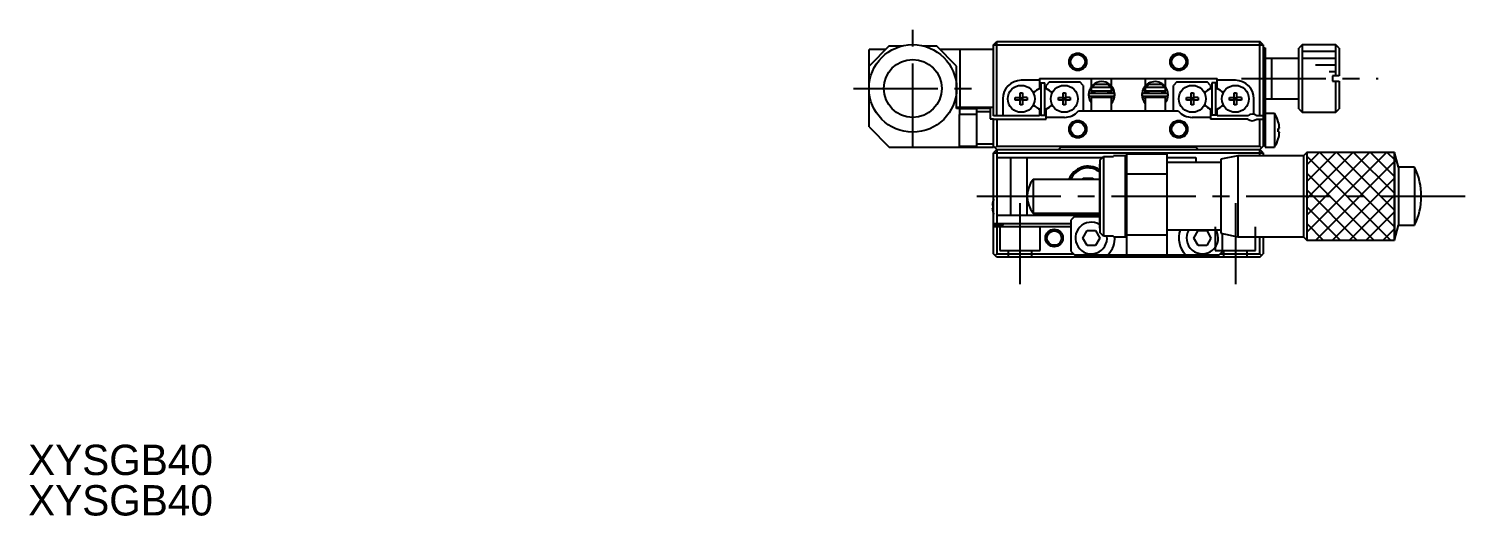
# Model space of a CAD drawing. Extents: x -20 to 371, y 1 to 259.
# Drawn here: x -19.9 to 195.8, y 0.8 to 73 of the extents above; entities that cross this region are included whole.
import ezdxf

# ---------------------------------------------------------------- set-up
doc = ezdxf.new("R2010")
doc.units = 0
doc.header["$LTSCALE"] = 10
doc.linetypes.add('CENTER', pattern=[2, 1.25, -0.25, 0.25, -0.25])
doc.linetypes.add('DASHED', pattern=[3.5, 2, -1.5])
doc.layers.get('0').update_dxf_attribs({"linetype": 'CONTINUOUS'})
doc.layers.add('CENTER', color=1, linetype='CENTER')
doc.styles.get("Standard").update_dxf_attribs({"font": 'FGP教科書体NT-M'})

msp = doc.modelspace()

# ---------------------------------------------------------------- linework, layer by layer
at = {"color": 7, "linetype": 'CONTINUOUS'}
for p, q in [((123.307939, 70.693339), (123.807939, 71.193339)), ((123.807939, 71.193339), (162.807939, 71.193339)), ((123.807939, 60.193339), (123.807939, 71.193339)), ((163.307939, 70.693339), (162.807939, 71.193339)), ((162.807939, 60.193339), (162.807939, 71.193339)), ((107.807939, 70.543339), (104.807939, 67.543339)), ((107.257939, 69.993339), (104.807939, 69.993339)), ((104.807939, 58.543339), (104.807939, 69.993339)), ((107.807939, 70.543339), (109.707943, 70.543339)), ((112.907935, 70.543339), (114.807939, 70.543339)), ((117.807939, 67.543339), (114.807939, 70.543339)), ((123.307939, 69.993339), (115.357939, 69.993339)), ((118.307939, 69.993339), (118.307939, 61.393339)), ((123.307939, 60.193339), (123.307939, 70.693339)), ((123.307939, 70.693339), (163.307939, 70.693339)), ((163.307939, 70.693339), (163.307939, 55.693339)), ((163.307939, 70.243339), (163.607939, 70.243339)), ((163.607939, 70.243339), (163.607939, 55.543339)), ((169.107939, 70.693339), (168.607939, 70.193339)), ((168.607939, 61.193339), (168.607939, 70.193339)), ((169.107939, 70.693339), (169.107939, 60.693339)), ((174.107939, 70.693339), (169.107939, 70.693339)), ((174.107939, 66.093339), (174.107939, 70.693339)), ((174.607939, 70.193339), (174.107939, 70.693339)), ((174.607939, 70.193339), (174.607939, 66.093339)), ((117.807939, 61.243339), (117.807939, 67.543339)), ((168.607939, 68.693339), (163.607939, 68.693339)), ((164.607939, 62.693339), (164.607939, 68.693339)), ((130.107939, 65.443339), (127.407939, 65.443339)), ((130.107939, 65.693339), (156.507939, 65.693339)), ((130.107939, 65.693339), (130.107939, 64.244145)), ((130.307939, 65.093339), (130.907939, 65.093339)), ((130.307939, 65.093339), (130.307939, 60.293339)), ((130.907939, 60.293339), (130.907939, 65.093339)), ((131.607939, 65.193339), (131.107939, 64.693339)), ((131.607939, 65.193339), (136.107939, 65.193339)), ((136.607939, 64.693339), (136.107939, 65.193339)), ((137.807939, 65.693339), (137.807939, 64.484663)), ((137.862256, 64.393339), (138.391424, 64.893339)), ((138.391424, 64.893339), (140.224454, 64.893339)), ((140.224454, 64.893339), (140.753622, 64.393339)), ((140.807939, 64.597194), (140.807939, 65.693339)), ((145.807939, 65.693339), (145.807939, 64.597138)), ((145.862256, 64.393339), (146.391424, 64.893339)), ((146.391424, 64.893339), (148.224454, 64.893339)), ((148.224454, 64.893339), (148.753622, 64.393339)), ((148.807939, 64.483674), (148.807939, 65.693339)), ((150.507939, 65.193339), (150.007939, 64.693339)), ((150.507939, 65.193339), (155.007939, 65.193339)), ((155.507939, 64.693339), (155.007939, 65.193339)), ((155.707939, 65.093339), (155.707939, 60.293339)), ((156.307939, 65.093339), (155.707939, 65.093339)), ((156.307939, 60.293339), (156.307939, 65.093339)), ((156.507939, 64.244145), (156.507939, 65.693339)), ((159.207939, 65.443339), (156.507939, 65.443339)), ((173.607939, 66.093339), (173.607939, 65.293339)), ((174.607939, 66.093339), (173.607939, 66.093339)), ((173.607939, 65.293339), (174.607939, 65.293339)), ((174.107939, 60.693339), (174.107939, 65.293339)), ((174.607939, 65.293339), (174.607939, 61.193339)), ((124.657939, 62.693339), (124.657939, 60.193339)), ((126.521577, 62.513339), (126.521577, 62.873339)), ((126.521577, 62.873339), (127.227939, 62.873339)), ((127.227939, 63.579701), (127.587939, 63.579701)), ((127.227939, 62.873339), (127.227939, 63.579701)), ((127.238311, 62.862967), (127.227939, 62.873339)), ((127.238311, 62.523711), (127.238311, 62.862967)), ((127.238311, 62.862967), (127.577567, 62.862967)), ((127.577567, 62.862967), (127.587939, 62.873339)), ((127.577567, 62.862967), (127.577567, 62.523711)), ((127.587939, 63.579701), (127.587939, 62.873339)), ((128.2943, 62.873339), (127.587939, 62.873339)), ((128.2943, 62.873339), (128.2943, 62.513339)), ((129.847844, 64.093979), (130.107939, 64.244145)), ((131.107939, 64.244145), (131.107939, 64.693339)), ((131.107939, 64.244145), (131.368034, 64.093979)), ((132.921577, 62.513339), (132.921577, 62.873339)), ((132.921577, 62.873339), (133.627939, 62.873339)), ((133.627939, 63.579701), (133.987939, 63.579701)), ((133.627939, 62.873339), (133.627939, 63.579701)), ((133.638311, 62.862967), (133.627939, 62.873339)), ((133.638311, 62.523711), (133.638311, 62.862967)), ((133.638311, 62.862967), (133.977567, 62.862967)), ((133.977567, 62.862967), (133.987939, 62.873339)), ((133.977567, 62.862967), (133.977567, 62.523711)), ((133.987939, 63.579701), (133.987939, 62.873339)), ((134.6943, 62.873339), (133.987939, 62.873339)), ((134.6943, 62.873339), (134.6943, 62.513339)), ((136.607939, 64.693339), (136.607939, 60.893339)), ((137.560577, 64.063396), (137.538962, 64.005499)), ((137.575265, 64.055467), (137.560224, 64.061715)), ((137.564605, 64.069156), (137.565516, 64.071943)), ((137.776324, 63.950911), (137.565499, 64.066174)), ((141.104861, 63.499821), (137.604861, 63.499821)), ((137.604861, 63.099821), (141.104861, 63.099821)), ((137.807953, 63.939298), (137.776324, 63.950911)), ((137.807939, 64.393339), (137.807939, 63.893339)), ((140.807939, 64.393339), (137.807939, 64.393339)), ((137.807939, 63.893339), (140.807939, 63.893339)), ((140.807939, 62.893339), (137.807939, 62.893339)), ((137.807939, 62.893339), (137.807939, 60.893339)), ((137.816659, 63.499913), (137.922155, 63.89352)), ((137.858165, 62.893249), (137.816962, 63.099817)), ((137.90566, 63.798415), (137.906271, 63.813219)), ((137.905811, 63.783602), (137.90566, 63.798415)), ((137.906724, 63.768822), (137.905811, 63.783602)), ((137.906271, 63.813219), (137.907644, 63.827976)), ((137.908395, 63.754114), (137.906724, 63.768822)), ((137.907644, 63.827976), (137.909775, 63.842644)), ((137.910818, 63.739516), (137.908395, 63.754114)), ((137.909775, 63.842644), (137.912658, 63.857185)), ((137.913985, 63.725068), (137.910818, 63.739516)), ((137.912658, 63.857185), (137.916285, 63.871559)), ((137.917885, 63.710807), (137.913985, 63.725068)), ((137.916285, 63.871559), (137.920645, 63.885728)), ((137.922506, 63.696771), (137.917885, 63.710807)), ((137.920645, 63.885728), (137.925321, 63.898626)), ((137.927833, 63.682994), (137.922506, 63.696771)), ((137.923361, 63.693339), (138.307939, 63.693339)), ((137.93385, 63.669512), (137.927833, 63.682994)), ((137.940539, 63.656357), (137.93385, 63.669512)), ((137.94788, 63.643562), (137.940539, 63.656357)), ((137.955853, 63.631158), (137.94788, 63.643562)), ((137.964435, 63.619174), (137.955853, 63.631158)), ((137.973601, 63.607638), (137.964435, 63.619174)), ((137.983329, 63.596575), (137.973601, 63.607638)), ((137.99359, 63.586012), (137.983329, 63.596575)), ((138.00436, 63.575972), (137.99359, 63.586012)), ((138.01561, 63.566477), (138.00436, 63.575972)), ((138.027312, 63.557547), (138.01561, 63.566477)), ((138.039436, 63.549202), (138.027312, 63.557547)), ((138.051953, 63.541461), (138.039436, 63.549202)), ((138.064832, 63.534339), (138.051953, 63.541461)), ((138.078043, 63.527851), (138.064832, 63.534339)), ((138.091553, 63.522012), (138.078043, 63.527851)), ((138.105332, 63.516833), (138.091553, 63.522012)), ((138.119346, 63.512326), (138.105332, 63.516833)), ((138.133563, 63.5085), (138.119346, 63.512326)), ((138.147949, 63.505363), (138.133563, 63.5085)), ((138.162472, 63.502922), (138.147949, 63.505363)), ((138.177099, 63.501182), (138.162472, 63.502922)), ((138.191793, 63.500148), (138.177099, 63.501182)), ((138.205748, 63.499821), (138.191793, 63.500148)), ((138.307939, 63.893339), (138.307939, 63.499821)), ((138.307939, 63.099821), (138.307939, 62.893339)), ((140.307939, 63.499821), (140.307939, 63.893339)), ((140.307939, 63.693339), (140.786265, 63.693339)), ((140.307939, 62.893339), (140.307939, 63.099821)), ((140.509297, 63.49987), (140.503974, 63.499821)), ((140.524019, 63.50049), (140.509297, 63.49987)), ((140.538697, 63.501818), (140.524019, 63.50049)), ((140.553297, 63.503851), (140.538697, 63.501818)), ((140.567784, 63.506585), (140.553297, 63.503851)), ((140.582126, 63.510016), (140.567784, 63.506585)), ((140.596288, 63.514137), (140.582126, 63.510016)), ((140.610238, 63.518938), (140.596288, 63.514137)), ((140.623941, 63.524412), (140.610238, 63.518938)), ((140.637366, 63.530547), (140.623941, 63.524412)), ((140.650479, 63.537329), (140.637366, 63.530547)), ((140.663248, 63.544746), (140.650479, 63.537329)), ((140.675642, 63.552781), (140.663248, 63.544746)), ((140.68763, 63.561418), (140.675642, 63.552781)), ((140.69918, 63.570638), (140.68763, 63.561418)), ((140.710265, 63.58042), (140.69918, 63.570638)), ((140.720853, 63.590743), (140.710265, 63.58042)), ((140.730918, 63.601583), (140.720853, 63.590743)), ((140.740431, 63.612916), (140.730918, 63.601583)), ((140.749368, 63.624715), (140.740431, 63.612916)), ((140.757702, 63.636952), (140.749368, 63.624715)), ((140.765411, 63.649597), (140.757702, 63.636952)), ((140.772471, 63.66262), (140.765411, 63.649597)), ((140.778864, 63.675986), (140.772471, 63.66262)), ((140.784568, 63.689664), (140.778864, 63.675986)), ((140.781053, 63.906844), (140.786671, 63.8926)), ((140.789568, 63.703617), (140.784568, 63.689664)), ((140.786671, 63.8926), (140.791374, 63.878584)), ((140.793849, 63.717809), (140.789568, 63.703617)), ((140.791374, 63.878584), (140.795356, 63.86434)), ((140.797397, 63.732202), (140.793849, 63.717809)), ((140.795356, 63.86434), (140.798604, 63.849904)), ((140.800202, 63.746759), (140.797397, 63.732202)), ((140.798604, 63.849904), (140.801107, 63.835315)), ((140.802254, 63.76144), (140.800202, 63.746759)), ((140.801107, 63.835315), (140.802858, 63.820611)), ((140.803549, 63.776206), (140.802254, 63.76144)), ((140.802858, 63.820611), (140.803851, 63.805831)), ((140.804081, 63.791016), (140.803549, 63.776206)), ((140.803851, 63.805831), (140.804081, 63.791016)), ((140.91041, 64.00405), (140.807927, 63.9469)), ((140.807939, 63.893339), (140.807939, 64.393339)), ((140.807939, 63.936543), (140.81648, 63.942269)), ((140.807939, 60.893339), (140.807939, 62.893339)), ((140.845023, 62.870132), (140.808378, 62.759081)), ((140.81648, 63.942269), (140.826046, 63.948289)), ((140.826046, 63.948289), (140.83657, 63.954564)), ((140.83657, 63.954564), (140.847979, 63.961049)), ((140.893045, 63.099799), (140.845023, 62.870132)), ((140.847979, 63.961049), (140.860196, 63.9677)), ((140.860196, 63.9677), (140.873135, 63.974471)), ((140.873135, 63.974471), (140.886708, 63.981315)), ((140.886708, 63.981315), (140.900821, 63.988186)), ((140.900821, 63.988186), (140.915377, 63.995035)), ((141.144144, 64.072206), (140.91041, 64.00405)), ((140.915377, 63.995035), (140.930276, 64.001816)), ((140.930276, 64.001816), (140.945414, 64.008483)), ((140.945414, 64.008483), (140.960688, 64.014988)), ((140.960688, 64.014988), (140.975993, 64.021287)), ((140.975993, 64.021287), (140.991222, 64.027337)), ((140.991222, 64.027337), (141.006272, 64.033096)), ((141.006272, 64.033096), (141.021038, 64.038525)), ((141.021038, 64.038525), (141.035418, 64.043585)), ((141.035418, 64.043585), (141.049314, 64.048243)), ((141.049314, 64.048243), (141.062629, 64.052466)), ((141.062629, 64.052466), (141.075273, 64.056225)), ((141.075273, 64.056225), (141.087157, 64.059494)), ((141.087157, 64.059494), (141.0982, 64.06225)), ((141.0982, 64.06225), (141.108326, 64.064475)), ((141.108326, 64.064475), (141.117466, 64.066153)), ((141.117466, 64.066153), (141.125555, 64.067273)), ((141.125555, 64.067273), (141.132539, 64.067826)), ((141.132539, 64.067826), (141.138369, 64.06781)), ((141.136843, 63.497175), (141.142462, 63.509247)), ((141.138369, 64.06781), (141.143005, 64.067224)), ((141.142462, 63.509247), (141.155937, 63.541026)), ((141.143005, 64.067224), (141.146559, 64.065997)), ((141.146559, 64.065997), (141.148729, 64.064153)), ((141.148729, 64.064153), (141.149144, 64.063396)), ((141.156394, 64.04567), (141.149144, 64.063396)), ((141.155937, 63.541026), (141.167802, 63.573421)), ((141.168189, 64.013297), (141.156394, 64.04567)), ((141.167802, 63.573421), (141.178027, 63.606352)), ((141.178348, 63.980385), (141.168189, 64.013297)), ((141.303383, 63.325313), (141.16984, 64.009304)), ((141.178027, 63.606352), (141.186589, 63.639738)), ((141.186848, 63.947017), (141.178348, 63.980385)), ((141.186589, 63.639738), (141.193468, 63.673498)), ((141.193666, 63.913272), (141.186848, 63.947017)), ((141.193468, 63.673498), (141.198648, 63.707548)), ((141.198788, 63.879234), (141.193666, 63.913272)), ((141.198648, 63.707548), (141.202117, 63.741805)), ((141.2022, 63.844984), (141.198788, 63.879234)), ((141.202117, 63.741805), (141.203867, 63.776186)), ((141.203895, 63.810607), (141.2022, 63.844984)), ((141.203867, 63.776186), (141.203895, 63.810607)), ((145.446462, 64.010392), (145.312478, 63.324132)), ((145.412803, 63.831428), (145.411788, 63.797024)), ((145.411788, 63.797024), (145.412496, 63.762612)), ((145.412496, 63.762612), (145.414924, 63.728278)), ((145.415539, 63.865743), (145.412803, 63.831428)), ((145.414924, 63.728278), (145.419067, 63.694105)), ((145.419989, 63.899883), (145.415539, 63.865743)), ((145.419067, 63.694105), (145.424914, 63.660175)), ((145.426143, 63.933766), (145.419989, 63.899883)), ((145.424914, 63.660175), (145.432453, 63.626573)), ((145.433987, 63.967309), (145.426143, 63.933766)), ((145.432453, 63.626573), (145.441664, 63.593378)), ((145.443502, 64.00043), (145.433987, 63.967309)), ((145.441664, 63.593378), (145.452526, 63.560673)), ((145.454665, 64.033045), (145.443502, 64.00043)), ((145.452526, 63.560673), (145.465013, 63.528538)), ((145.466734, 64.063396), (145.454665, 64.033045)), ((145.465013, 63.528538), (145.479012, 63.497224)), ((145.467149, 64.064153), (145.466734, 64.063396)), ((145.469319, 64.065997), (145.467149, 64.064153)), ((145.472078, 64.072789), (145.468041, 64.063359)), ((145.472873, 64.067224), (145.469319, 64.065997)), ((145.471733, 64.072206), (145.705468, 64.00405)), ((145.477509, 64.06781), (145.472873, 64.067224)), ((145.483339, 64.067826), (145.477509, 64.06781)), ((145.490323, 64.067273), (145.483339, 64.067826)), ((145.498412, 64.066153), (145.490323, 64.067273)), ((145.507551, 64.064475), (145.498412, 64.066153)), ((145.517677, 64.06225), (145.507551, 64.064475)), ((149.011017, 63.499821), (145.511017, 63.499821)), ((145.511017, 63.099821), (149.011017, 63.099821)), ((145.528721, 64.059494), (145.517677, 64.06225)), ((145.540605, 64.056225), (145.528721, 64.059494)), ((145.553248, 64.052466), (145.540605, 64.056225)), ((145.566564, 64.048243), (145.553248, 64.052466)), ((145.58046, 64.043585), (145.566564, 64.048243)), ((145.59484, 64.038525), (145.58046, 64.043585)), ((145.609606, 64.033096), (145.59484, 64.038525)), ((145.624655, 64.027337), (145.609606, 64.033096)), ((145.639885, 64.021287), (145.624655, 64.027337)), ((145.655189, 64.014988), (145.639885, 64.021287)), ((145.670464, 64.008483), (145.655189, 64.014988)), ((145.685602, 64.001816), (145.670464, 64.008483)), ((145.700501, 63.995035), (145.685602, 64.001816)), ((145.715057, 63.988186), (145.700501, 63.995035)), ((145.705468, 64.00405), (145.807951, 63.9469)), ((145.72917, 63.981315), (145.715057, 63.988186)), ((145.772335, 62.865048), (145.722837, 63.09977)), ((145.742743, 63.974471), (145.72917, 63.981315)), ((145.755682, 63.9677), (145.742743, 63.974471)), ((145.767898, 63.961049), (145.755682, 63.9677)), ((145.779308, 63.954564), (145.767898, 63.961049)), ((145.807706, 62.758528), (145.772335, 62.865048)), ((145.789832, 63.948289), (145.779308, 63.954564)), ((145.799397, 63.942269), (145.789832, 63.948289)), ((145.807939, 63.936543), (145.799397, 63.942269)), ((145.807939, 64.393339), (145.807939, 63.893339)), ((148.807939, 64.393339), (145.807939, 64.393339)), ((145.807939, 63.893339), (148.807939, 63.893339)), ((148.807939, 62.893339), (145.807939, 62.893339)), ((145.807939, 62.893339), (145.807939, 60.893339)), ((145.811816, 63.798415), (145.812427, 63.813219)), ((145.811967, 63.783602), (145.811816, 63.798415)), ((145.812881, 63.768822), (145.811967, 63.783602)), ((145.812427, 63.813219), (145.8138, 63.827976)), ((145.814552, 63.754114), (145.812881, 63.768822)), ((145.8138, 63.827976), (145.815932, 63.842644)), ((145.816975, 63.739516), (145.814552, 63.754114)), ((145.815932, 63.842644), (145.818815, 63.857185)), ((145.820141, 63.725068), (145.816975, 63.739516)), ((145.818815, 63.857185), (145.822441, 63.871559)), ((145.824041, 63.710807), (145.820141, 63.725068)), ((145.822441, 63.871559), (145.826801, 63.885728)), ((145.828662, 63.696771), (145.824041, 63.710807)), ((145.826801, 63.885728), (145.83188, 63.899654)), ((145.833989, 63.682994), (145.828662, 63.696771)), ((145.829609, 63.693339), (146.307939, 63.693339)), ((145.83188, 63.899654), (145.834825, 63.906844)), ((145.840006, 63.669512), (145.833989, 63.682994)), ((145.846695, 63.656357), (145.840006, 63.669512)), ((145.854037, 63.643562), (145.846695, 63.656357)), ((145.862009, 63.631158), (145.854037, 63.643562)), ((145.870591, 63.619174), (145.862009, 63.631158)), ((145.879758, 63.607638), (145.870591, 63.619174)), ((145.889485, 63.596575), (145.879758, 63.607638)), ((145.899747, 63.586012), (145.889485, 63.596575)), ((145.910516, 63.575972), (145.899747, 63.586012)), ((145.921766, 63.566477), (145.910516, 63.575972)), ((145.933468, 63.557547), (145.921766, 63.566477)), ((145.945592, 63.549202), (145.933468, 63.557547)), ((145.958109, 63.541461), (145.945592, 63.549202)), ((145.970988, 63.534339), (145.958109, 63.541461)), ((145.984199, 63.527851), (145.970988, 63.534339)), ((145.99771, 63.522012), (145.984199, 63.527851)), ((146.011488, 63.516833), (145.99771, 63.522012)), ((146.025502, 63.512326), (146.011488, 63.516833)), ((146.039719, 63.5085), (146.025502, 63.512326)), ((146.054106, 63.505363), (146.039719, 63.5085)), ((146.068629, 63.502922), (146.054106, 63.505363)), ((146.083255, 63.501182), (146.068629, 63.502922)), ((146.09795, 63.500148), (146.083255, 63.501182)), ((146.111904, 63.499821), (146.09795, 63.500148)), ((146.307939, 63.893339), (146.307939, 63.499821)), ((146.307939, 63.099821), (146.307939, 62.893339)), ((148.307939, 63.499821), (148.307939, 63.893339)), ((148.307939, 63.693339), (148.692513, 63.693339)), ((148.307939, 62.893339), (148.307939, 63.099821)), ((148.415453, 63.49987), (148.41013, 63.499821)), ((148.430175, 63.50049), (148.415453, 63.49987)), ((148.444853, 63.501818), (148.430175, 63.50049)), ((148.459453, 63.503851), (148.444853, 63.501818)), ((148.47394, 63.506585), (148.459453, 63.503851)), ((148.488282, 63.510016), (148.47394, 63.506585)), ((148.502445, 63.514137), (148.488282, 63.510016)), ((148.516394, 63.518938), (148.502445, 63.514137)), ((148.530098, 63.524412), (148.516394, 63.518938)), ((148.543522, 63.530547), (148.530098, 63.524412)), ((148.556635, 63.537329), (148.543522, 63.530547)), ((148.569404, 63.544746), (148.556635, 63.537329)), ((148.581798, 63.552781), (148.569404, 63.544746)), ((148.593786, 63.561418), (148.581798, 63.552781)), ((148.605337, 63.570638), (148.593786, 63.561418)), ((148.616421, 63.58042), (148.605337, 63.570638)), ((148.627009, 63.590743), (148.616421, 63.58042)), ((148.637074, 63.601583), (148.627009, 63.590743)), ((148.646588, 63.612916), (148.637074, 63.601583)), ((148.655524, 63.624715), (148.646588, 63.612916)), ((148.663858, 63.636952), (148.655524, 63.624715)), ((148.671567, 63.649597), (148.663858, 63.636952)), ((148.678628, 63.66262), (148.671567, 63.649597)), ((148.68502, 63.675986), (148.678628, 63.66262)), ((148.690725, 63.689664), (148.68502, 63.675986)), ((148.687209, 63.906844), (148.692828, 63.8926)), ((148.695725, 63.703617), (148.690725, 63.689664)), ((148.692828, 63.8926), (148.697531, 63.878584)), ((148.69375, 63.893453), (148.799223, 63.49988)), ((148.700005, 63.717809), (148.695725, 63.703617)), ((148.697531, 63.878584), (148.701512, 63.86434)), ((148.703553, 63.732202), (148.700005, 63.717809)), ((148.701512, 63.86434), (148.70476, 63.849904)), ((148.706358, 63.746759), (148.703553, 63.732202)), ((148.70476, 63.849904), (148.707264, 63.835315)), ((148.708411, 63.76144), (148.706358, 63.746759)), ((148.707264, 63.835315), (148.709015, 63.820611)), ((148.709705, 63.776206), (148.708411, 63.76144)), ((148.709015, 63.820611), (148.710007, 63.805831)), ((148.710238, 63.791016), (148.709705, 63.776206)), ((148.710007, 63.805831), (148.710238, 63.791016)), ((148.79891, 63.099767), (148.757705, 62.89322)), ((148.807925, 63.939298), (148.839554, 63.950911)), ((148.807939, 63.893339), (148.807939, 64.393339)), ((148.807939, 60.893339), (148.807939, 62.893339)), ((148.839554, 63.950911), (149.050379, 64.066174)), ((149.040612, 64.055467), (149.055654, 64.061715)), ((149.050379, 64.066174), (149.050362, 64.071943)), ((149.076027, 64.008232), (149.0553, 64.063396)), ((150.007939, 60.893339), (150.007939, 64.693339)), ((151.921577, 62.513339), (151.921577, 62.873339)), ((151.921577, 62.873339), (152.627939, 62.873339)), ((152.627939, 63.579701), (152.987939, 63.579701)), ((152.627939, 62.873339), (152.627939, 63.579701)), ((152.638311, 62.862967), (152.627939, 62.873339)), ((152.638311, 62.523711), (152.638311, 62.862967)), ((152.638311, 62.862967), (152.977567, 62.862967)), ((152.977567, 62.862967), (152.987939, 62.873339)), ((152.977567, 62.862967), (152.977567, 62.523711)), ((152.987939, 63.579701), (152.987939, 62.873339)), ((153.6943, 62.873339), (152.987939, 62.873339)), ((153.6943, 62.873339), (153.6943, 62.513339)), ((155.507939, 64.244145), (155.247844, 64.093979)), ((155.507939, 64.693339), (155.507939, 64.244145)), ((156.768034, 64.093979), (156.507939, 64.244145)), ((158.321577, 62.513339), (158.321577, 62.873339)), ((158.321577, 62.873339), (159.027939, 62.873339)), ((159.027939, 63.579701), (159.387939, 63.579701)), ((159.027939, 62.873339), (159.027939, 63.579701)), ((159.038311, 62.862967), (159.027939, 62.873339)), ((159.038311, 62.523711), (159.038311, 62.862967)), ((159.038311, 62.862967), (159.377567, 62.862967)), ((159.377567, 62.862967), (159.387939, 62.873339)), ((159.377567, 62.862967), (159.377567, 62.523711)), ((159.387939, 63.579701), (159.387939, 62.873339)), ((160.0943, 62.873339), (159.387939, 62.873339)), ((160.0943, 62.873339), (160.0943, 62.513339)), ((161.957939, 60.411585), (161.957939, 62.693339)), ((163.607939, 62.693339), (168.607939, 62.693339)), ((123.307939, 61.393339), (117.807939, 61.393339)), ((122.807939, 61.243339), (117.807939, 61.243339)), ((118.307939, 60.393339), (118.307939, 61.243339)), ((120.807939, 61.203076), (118.307939, 61.203076)), ((120.807939, 55.543339), (120.807939, 61.243339)), ((122.807939, 60.743339), (120.807939, 60.743339)), ((122.807939, 61.243339), (122.807939, 59.743339)), ((127.227939, 62.513339), (126.521577, 62.513339)), ((127.238311, 62.523711), (127.227939, 62.513339)), ((127.227939, 61.806978), (127.227939, 62.513339)), ((127.587939, 61.806978), (127.227939, 61.806978)), ((127.577567, 62.523711), (127.238311, 62.523711)), ((127.577567, 62.523711), (127.587939, 62.513339)), ((127.587939, 62.513339), (127.587939, 61.806978)), ((128.2943, 62.513339), (127.587939, 62.513339)), ((130.107939, 61.142534), (129.847844, 61.2927)), ((130.107939, 61.142534), (130.107939, 60.193339)), ((131.368034, 61.2927), (131.107939, 61.142534)), ((131.107939, 59.693339), (131.107939, 61.142534)), ((133.627939, 62.513339), (132.921577, 62.513339)), ((133.638311, 62.523711), (133.627939, 62.513339)), ((133.627939, 61.806978), (133.627939, 62.513339)), ((133.987939, 61.806978), (133.627939, 61.806978)), ((133.977567, 62.523711), (133.638311, 62.523711)), ((133.977567, 62.523711), (133.987939, 62.513339)), ((133.987939, 62.513339), (133.987939, 61.806978)), ((134.6943, 62.513339), (133.987939, 62.513339)), ((135.887001, 60.893339), (150.728877, 60.893339)), ((152.627939, 62.513339), (151.921577, 62.513339)), ((152.638311, 62.523711), (152.627939, 62.513339)), ((152.627939, 61.806978), (152.627939, 62.513339)), ((152.987939, 61.806978), (152.627939, 61.806978)), ((152.977567, 62.523711), (152.638311, 62.523711)), ((152.977567, 62.523711), (152.987939, 62.513339)), ((152.987939, 62.513339), (152.987939, 61.806978)), ((153.6943, 62.513339), (152.987939, 62.513339)), ((155.247844, 61.2927), (155.507939, 61.142534)), ((155.507939, 61.142534), (155.507939, 59.693339)), ((156.507939, 61.142534), (156.768034, 61.2927)), ((156.507939, 60.193339), (156.507939, 61.142534)), ((159.027939, 62.513339), (158.321577, 62.513339)), ((159.038311, 62.523711), (159.027939, 62.513339)), ((159.027939, 61.806978), (159.027939, 62.513339)), ((159.387939, 61.806978), (159.027939, 61.806978)), ((159.377567, 62.523711), (159.038311, 62.523711)), ((159.377567, 62.523711), (159.387939, 62.513339)), ((159.387939, 62.513339), (159.387939, 61.806978)), ((160.0943, 62.513339), (159.387939, 62.513339)), ((164.999596, 60.543339), (163.607939, 60.543339)), ((164.999596, 60.543339), (164.999596, 55.543339)), ((168.607939, 61.193339), (169.107939, 60.693339)), ((169.107939, 60.693339), (174.107939, 60.693339)), ((174.107939, 60.693339), (174.607939, 61.193339)), ((104.807939, 58.543339), (107.807939, 55.543339)), ((118.207939, 60.393339), (118.207939, 55.693339)), ((120.807939, 60.393339), (118.207939, 60.393339)), ((122.807939, 59.743339), (123.307939, 59.743339)), ((130.107939, 60.193339), (123.307939, 60.193339)), ((123.307939, 55.543339), (123.307939, 59.743339)), ((123.307939, 59.693339), (131.107939, 59.693339)), ((123.807939, 59.693339), (123.807939, 55.693339)), ((130.307939, 60.293339), (130.907939, 60.293339)), ((133.807939, 59.943339), (131.107939, 59.943339)), ((155.507939, 59.943339), (152.807939, 59.943339)), ((161.046501, 59.693339), (155.507939, 59.693339)), ((156.307939, 60.293339), (155.707939, 60.293339)), ((161.046501, 60.193339), (156.507939, 60.193339)), ((163.307939, 60.193339), (162.369377, 60.193339)), ((162.369377, 59.693339), (163.307939, 59.693339)), ((162.807939, 55.693339), (162.807939, 59.693339)), ((165.57052, 59.301929), (165.577375, 59.305272)), ((165.57052, 58.303339), (165.742891, 58.303339)), ((165.57052, 57.783339), (165.57052, 58.303339)), ((165.742891, 57.783339), (165.57052, 57.783339)), ((165.577375, 56.781406), (165.57052, 56.78475)), ((107.807939, 55.543339), (123.307939, 55.543339)), ((118.207939, 55.693339), (120.807939, 55.693339)), ((118.307939, 55.543339), (118.307939, 55.693339)), ((118.307939, 55.612518), (120.807939, 55.612518)), ((120.807939, 56.043339), (123.307939, 56.043339)), ((123.807939, 55.193339), (123.307939, 55.693339)), ((123.807939, 55.193339), (123.307939, 54.693339)), ((123.307939, 39.693339), (123.307939, 54.693339)), ((123.307939, 54.693339), (163.307939, 54.693339)), ((123.807939, 55.693339), (123.557939, 55.443339)), ((123.807939, 55.693339), (162.807939, 55.693339)), ((123.807939, 55.193339), (162.807939, 55.193339)), ((123.807939, 55.193339), (123.807939, 44.193339)), ((123.807939, 53.993339), (139.444395, 53.993339)), ((125.807939, 53.993339), (125.807939, 45.393339)), ((128.307939, 45.393339), (128.307939, 53.993339)), ((132.957939, 55.193339), (133.307939, 55.543339)), ((153.307939, 55.543339), (133.307939, 55.543339)), ((139.107939, 53.651666), (139.607939, 54.159419)), ((139.607939, 54.159419), (139.607939, 42.327259)), ((139.607939, 54.159419), (141.107939, 54.159419)), ((141.107939, 54.159419), (141.107939, 54.243339)), ((142.907939, 54.243339), (141.107939, 54.243339)), ((142.907939, 42.243339), (142.907939, 54.243339)), ((143.107939, 54.043339), (142.907939, 54.243339)), ((143.107939, 54.543339), (149.007939, 54.543339)), ((143.107939, 39.543339), (143.107939, 54.543339)), ((149.007939, 54.543339), (149.007939, 39.543339)), ((149.007939, 53.993339), (153.307939, 53.993339)), ((153.307939, 55.543339), (153.657939, 55.193339)), ((153.307939, 53.993339), (153.307939, 53.243339)), ((159.557938, 54.243335), (157.057939, 53.743336)), ((159.557938, 54.243335), (159.557938, 42.243343)), ((169.307943, 54.243335), (159.557938, 54.243335)), ((163.057939, 55.443339), (162.807939, 55.693339)), ((163.307939, 55.693339), (162.807939, 55.193339)), ((163.307939, 54.693339), (162.807939, 55.193339)), ((162.807939, 54.243335), (162.807939, 55.193339)), ((163.607939, 55.743339), (163.307939, 55.743339)), ((163.307939, 54.693339), (163.307939, 54.243335)), ((163.607939, 55.543339), (164.999596, 55.543339)), ((169.807945, 54.743338), (169.307943, 54.243335)), ((169.307943, 54.243335), (169.307943, 42.243343)), ((169.807945, 54.743338), (169.807945, 41.74334)), ((182.807946, 54.743338), (169.807945, 54.743338)), ((182.807946, 54.743338), (169.807945, 54.743338)), ((169.807945, 54.743338), (169.807945, 41.74334)), ((182.807946, 54.743338), (182.807946, 41.74334)), ((183.397434, 52.543339), (182.807946, 54.743338)), ((182.807946, 41.74334), (182.807946, 54.743338)), ((139.007939, 52.993339), (139.007939, 43.493339)), ((139.107939, 52.993339), (139.007939, 52.993339)), ((139.107939, 42.835012), (139.107939, 53.651666)), ((157.057939, 53.243339), (149.007939, 53.243339)), ((157.057939, 53.743336), (157.057939, 42.743342)), ((183.397434, 52.543339), (183.397434, 43.943339)), ((185.807945, 52.543339), (183.397434, 52.543339)), ((185.807945, 52.543339), (185.807945, 43.943339)), ((129.185448, 50.743335), (129.185448, 45.743343)), ((139.007939, 50.743335), (129.185448, 50.743335)), ((136.470779, 50.743335), (136.586251, 50.943339)), ((136.586251, 50.943339), (138.029627, 50.943339)), ((138.029627, 50.943339), (138.145099, 50.743335)), ((149.007939, 51.543339), (143.107939, 51.543339)), ((123.233795, 47.581955), (123.238417, 47.579701)), ((123.11808, 46.873339), (123.238417, 46.873339)), ((123.238417, 46.513339), (123.11808, 46.513339)), ((123.238417, 45.806978), (123.233795, 45.804723)), ((123.238417, 46.873339), (123.238417, 46.513339)), ((139.007939, 45.393339), (123.807939, 45.393339)), ((129.185448, 45.743343), (139.007939, 45.743343)), ((123.307939, 44.193339), (134.807939, 44.193339)), ((123.307939, 43.943339), (124.707939, 43.943339)), ((134.807939, 43.693339), (123.307939, 43.693339)), ((123.807939, 43.693339), (123.807939, 39.693339)), ((124.707939, 43.943339), (124.707939, 44.193339)), ((135.307939, 45.243339), (134.807939, 44.743339)), ((134.807939, 40.043339), (134.807939, 44.743339)), ((135.307939, 45.243339), (139.007939, 45.243339)), ((136.537768, 42.043339), (137.172854, 43.143339)), ((137.172854, 43.143339), (138.443024, 43.143339)), ((138.443024, 43.143339), (139.078109, 42.043339)), ((139.007939, 43.493339), (139.107939, 43.493339)), ((149.007939, 43.243339), (157.057939, 43.243339)), ((153.037768, 42.043339), (153.672854, 43.143339)), ((153.672854, 43.143339), (154.943024, 43.143339)), ((154.943024, 43.143339), (155.578109, 42.043339)), ((182.807946, 41.74334), (183.397434, 43.943339)), ((183.397434, 43.943339), (185.807945, 43.943339)), ((137.172854, 40.943339), (136.537768, 42.043339)), ((139.078109, 42.043339), (138.443024, 40.943339)), ((139.607939, 42.327259), (139.107939, 42.835012)), ((141.107939, 42.327259), (139.607939, 42.327259)), ((141.107939, 42.243339), (141.107939, 42.327259)), ((141.107939, 42.243339), (142.907939, 42.243339)), ((142.907939, 42.243339), (143.107939, 42.443339)), ((143.107939, 42.543339), (149.007939, 42.543339)), ((153.672854, 40.943339), (153.037768, 42.043339)), ((155.578109, 42.043339), (154.943024, 40.943339)), ((157.057939, 42.743342), (159.557938, 42.243343)), ((157.307939, 40.043339), (157.307939, 42.693342)), ((159.557938, 42.243343), (169.307943, 42.243343)), ((162.807939, 39.693339), (162.807939, 42.243343)), ((163.307939, 42.243343), (163.307939, 39.693339)), ((169.307943, 42.243343), (169.807945, 41.74334)), ((169.807945, 41.74334), (182.807946, 41.74334)), ((169.807945, 41.74334), (182.807946, 41.74334)), ((123.807939, 39.193339), (123.307939, 39.693339)), ((123.807939, 39.693339), (123.557939, 39.443339)), ((123.807939, 39.693339), (135.157939, 39.693339)), ((162.807939, 39.193339), (123.807939, 39.193339)), ((134.807939, 40.043339), (135.307939, 39.543339)), ((135.307939, 39.543339), (156.807939, 39.543339)), ((138.443024, 40.943339), (137.172854, 40.943339)), ((140.326094, 39.612518), (140.355467, 39.543339)), ((151.760411, 39.543339), (151.789783, 39.612518)), ((154.943024, 40.943339), (153.672854, 40.943339)), ((156.807939, 39.543339), (157.307939, 40.043339)), ((156.957939, 39.693339), (162.807939, 39.693339)), ((163.057939, 39.443339), (162.807939, 39.693339)), ((162.807939, 39.193339), (163.307939, 39.693339))]:
    msp.add_line(p, q, dxfattribs=at)
at = {"color": 3, "linetype": 'CONTINUOUS'}
for p, q in [((174.107939, 69.693339), (169.107939, 69.693339)), ((174.107939, 68.693339), (169.107939, 68.693339)), ((174.107939, 67.693339), (171.107939, 67.693339)), ((174.107939, 66.693339), (173.107939, 66.693339)), ((169.807945, 52.922548), (171.628735, 54.743338)), ((169.807945, 50.422548), (174.128735, 54.743338)), ((169.807945, 47.922548), (176.628735, 54.743338)), ((169.807945, 45.422548), (179.128735, 54.743338)), ((169.807945, 42.922548), (181.628735, 54.743338)), ((169.807945, 54.190774), (182.255378, 41.74334)), ((171.75538, 54.743338), (182.807946, 43.690773)), ((174.25538, 54.743338), (182.807946, 46.190773)), ((176.75538, 54.743338), (182.807946, 48.690773)), ((179.25538, 54.743338), (182.807946, 51.190773)), ((181.75538, 54.743338), (182.807946, 53.690773)), ((171.128737, 41.74334), (182.807946, 53.422549)), ((169.807945, 51.690774), (179.755378, 41.74334)), ((173.628737, 41.74334), (182.807946, 50.922549)), ((169.807945, 49.190774), (177.255378, 41.74334)), ((176.128737, 41.74334), (182.807946, 48.422549)), ((169.807945, 46.690774), (174.755378, 41.74334)), ((178.628737, 41.74334), (182.807946, 45.922549)), ((169.807945, 44.190774), (172.255378, 41.74334)), ((181.128737, 41.74334), (182.807946, 43.422549))]:
    msp.add_line(p, q, dxfattribs=at)
at = {"color": 3, "linetype": 'DASHED'}
for p, q in [((124.207939, 43.693339), (124.207939, 40.193339)), ((130.207939, 40.193339), (130.207939, 43.693339)), ((156.207939, 43.693339), (156.207939, 40.193339)), ((162.207939, 40.193339), (162.207939, 43.693339)), ((124.207939, 40.193339), (130.207939, 40.193339)), ((125.457939, 40.193339), (125.457939, 39.193339)), ((128.957939, 39.193339), (128.957939, 40.193339)), ((156.207939, 40.193339), (162.207939, 40.193339)), ((157.457939, 40.193339), (157.457939, 39.193339)), ((160.957939, 39.193339), (160.957939, 40.193339))]:
    msp.add_line(p, q, dxfattribs=at)
at = {"color": 7, "linetype": 'CONTINUOUS'}
for centre, radius in [((111.307939, 64.243339), 6.499999), ((135.807939, 68.193339), 1.075), ((150.807939, 68.193339), 1.075), ((111.307939, 64.243339), 4.3), ((127.407939, 62.693339), 2), ((133.807939, 62.693339), 2), ((152.807939, 62.693339), 2), ((159.207939, 62.693339), 2), ((135.807939, 58.193339), 1.075), ((150.807939, 58.193339), 1.075), ((132.307939, 42.043339), 1.075)]:
    msp.add_circle(centre, radius, dxfattribs=at)
at = {"color": 3, "linetype": 'CONTINUOUS'}
for centre in [(135.807939, 68.193339), (150.807939, 68.193339), (135.807939, 58.193339), (150.807939, 58.193339), (132.307939, 42.043339)]:
    msp.add_circle(centre, 1.3, dxfattribs=at)
at = {"color": 7, "linetype": 'CONTINUOUS'}
for centre, radius, start, end in [((127.407939, 62.693339), 2.75, 90, 180), ((139.355007, 63.299423), 1.948849, 23.070586, 179.197143), ((147.261014, 63.299816), 1.948828, 35.527392, 156.941699), ((159.207939, 62.693339), 2.75, 0, 90), ((130.722844, 62.578434), 1.75, 120, 148.118467), ((130.60794, 62.693339), 1.5875, 100.89309, 149.566818), ((130.60794, 62.693339), 1.5875, 30.433263, 79.106984), ((130.493034, 62.578434), 1.75, 31.881533, 60), ((137.604861, 63.299821), 0.2, 90, 270), ((139.350027, 63.298504), 1.943782, 180.705552, 217.486733), ((139.350927, 63.301567), 1.952708, 318.275844, 359.150244), ((141.104861, 63.299821), 0.2, 270, 90), ((145.511017, 63.299821), 0.2, 90, 270), ((147.265144, 63.301644), 1.952902, 180.843123, 221.731914), ((147.263843, 63.299191), 1.945793, 322.533808, 359.180643), ((147.255245, 63.298154), 1.95449, 0.807854, 35.46878), ((149.011017, 63.299821), 0.2, 270, 90), ((156.122844, 62.578434), 1.75, 120, 148.118467), ((156.007938, 62.693339), 1.5875, 100.893016, 149.566737), ((156.007938, 62.693339), 1.5875, 30.433182, 79.10691), ((155.893034, 62.578434), 1.75, 31.881533, 60), ((130.722844, 62.808244), 1.75, 211.881533, 240), ((130.60794, 62.693339), 1.5875, 210.433182, 259.10691), ((130.60794, 62.693339), 1.5875, 280.893016, 329.566737), ((130.493034, 62.808244), 1.75, 300, 328.118467), ((133.807939, 62.693339), 2.75, 270, 319.114807), ((152.807939, 62.693339), 2.75, 220.885193, 270), ((156.122844, 62.808244), 1.75, 211.881533, 240), ((156.007938, 62.693339), 1.5875, 210.433263, 259.106984), ((156.007938, 62.693339), 1.5875, 280.89309, 329.566818), ((155.893034, 62.808244), 1.75, 300, 328.118467), ((161.707939, 59.443339), 1, 48.590378, 131.409622), ((161.257939, 58.043339), 4.5, 16.285843, 33.748989), ((161.707939, 60.443339), 1, 228.590378, 311.409622), ((161.257939, 58.043339), 4.492483, 3.317816, 16.26943), ((161.257939, 58.043339), 4.5, 326.251011, 343.714157), ((161.257939, 58.043339), 4.492483, 343.73057, 356.682184), ((137.307939, 49.693339), 3, 55.481892, 159.512766), ((137.307939, 49.693339), 2.75, 51.816518, 157.55374), ((177.062944, 48.243339), 9.745001, 333.816209, 26.183791), ((132.307943, 48.243339), 3.999997, 141.317811, 218.682189), ((126.307939, 46.693339), 3.194933, 163.893288, 176.770291), ((126.307939, 46.693339), 3.2, 159.635865, 163.877467), ((126.307939, 46.693339), 3.194933, 183.229709, 196.106712), ((126.307939, 46.693339), 3.2, 196.122533, 200.364135), ((137.807939, 42.043339), 2.35, 59.293644, 6.939263), ((154.307939, 42.043339), 3.5, 160.314945, 223.989014), ((154.307939, 42.043339), 2.35, 149.293644, 30.706356), ((137.807939, 42.043339), 3.5, 316.010986, 3.275829)]:
    msp.add_arc(centre, radius, start, end, dxfattribs=at)
at = {"layer": 'CENTER', "color": 1, "linetype": 'CENTER'}
for p, q in [((111.307939, 55.44334), (111.307939, 73.043338)), ((160.112565, 65.693339), (180.407389, 65.693339)), ((102.50794, 64.243339), (120.107938, 64.243339)), ((120.807942, 48.243339), (195.807942, 48.243339)), ((127.207939, 47.193133), (127.207939, 35.193339)), ((159.207939, 47.193133), (159.207939, 35.193339))]:
    msp.add_line(p, q, dxfattribs=at)

# ---------------------------------------------------------------- texts
at = {"color": 7}
for p in [(-20.029859, 6.882537), (-20.029859, 0.882537)]:
    msp.add_text('XYSGB40', height=4.5, dxfattribs=at).set_placement(p)

doc.saveas('drawing.dxf')
